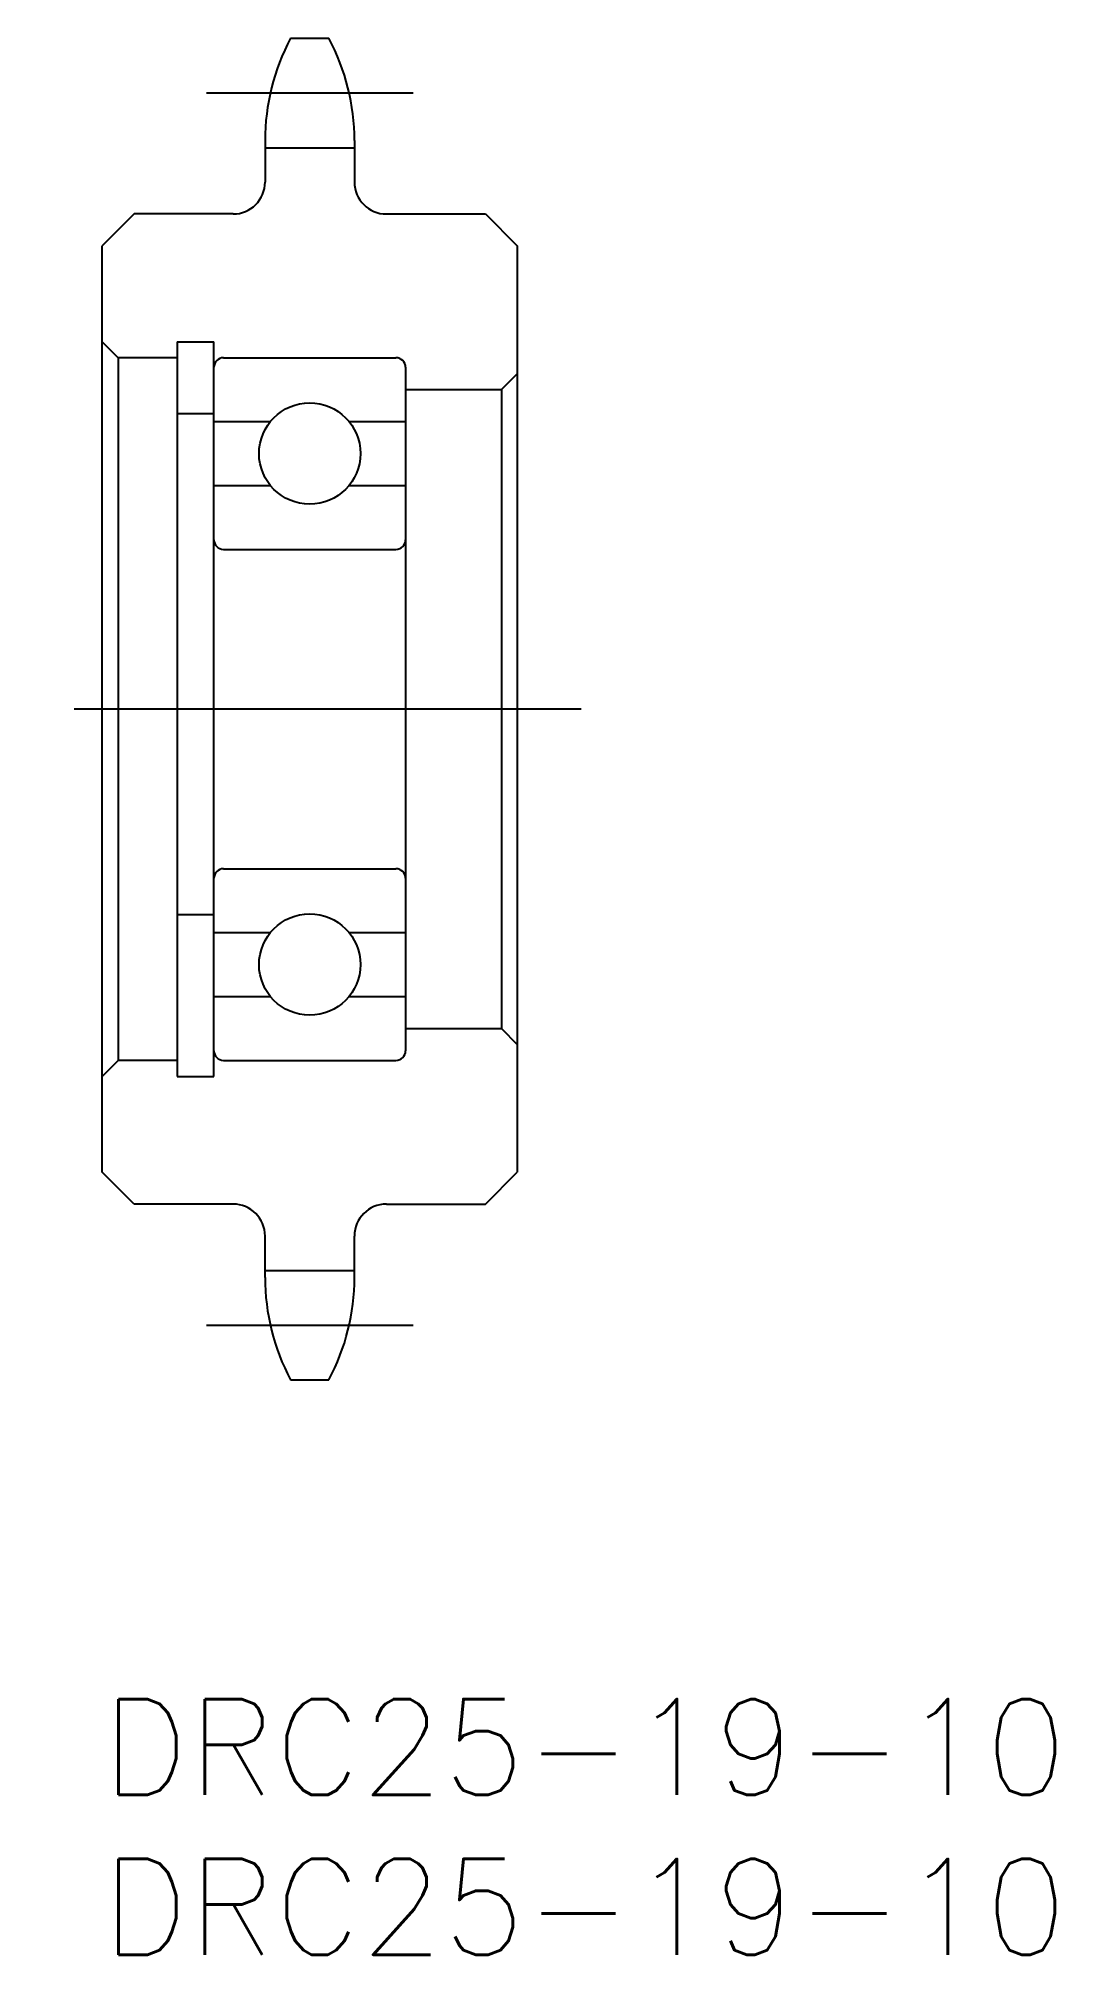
# Model space of a CAD drawing. Extents: x -2 to 29.8, y -8 to 52.
import ezdxf

# ---------------------------------------------------------------- set-up
doc = ezdxf.new("R2010")
doc.units = 0
doc.header["$LTSCALE"] = 0.5
doc.linetypes.add('CENTER', pattern=[50.8, 31.75, -6.35, 6.35, -6.35])
doc.layers.get('0').update_dxf_attribs({"linetype": 'CONTINUOUS'})
doc.layers.add('CENTER', color=1, linetype='CENTER')
doc.styles.get("Standard").update_dxf_attribs({"font": 'txt.shx', "height": 3, "bigfont": 'bigfont.shx'})

# ---------------------------------------------------------------- blocks, each defined once
blk = doc.blocks.new('*U3')
at = {"color": 7, "linetype": 'CONTINUOUS'}
blk.add_text('DRC25-19-10', height=3, dxfattribs=at).set_placement((0, -3))
blk = doc.blocks.new('*U4')
at = {"color": 7, "linetype": 'CONTINUOUS'}
blk.add_text('DRC25-19-10', height=3, dxfattribs=at).set_placement((0, -8))

msp = doc.modelspace()

# ---------------------------------------------------------------- linework, layer by layer
at = {"color": 7, "linetype": 'CONTINUOUS'}
for p, q in [((5.9, 52), (7.1, 52)), ((5.1, 48.8), (5.1, 47.5)), ((7.9, 48.8), (7.9, 47.5)), ((5.1, 48.575), (7.9, 48.575)), ((1, 46.5), (0, 45.5)), ((4.1, 46.5), (1, 46.5)), ((8.9, 46.5), (12, 46.5)), ((12, 46.5), (13, 45.5)), ((0, 16.5), (0, 45.5)), ((13, 45.5), (13, 16.5)), ((0.5, 42), (0, 42.5)), ((2.35, 42.5), (2.35, 19.5)), ((2.35, 42.5), (3.5, 42.5)), ((3.5, 19.5), (3.5, 42.5)), ((0.5, 42), (0.5, 20)), ((2.35, 42), (0.5, 42)), ((3.8, 42), (9.2, 42)), ((9.5, 41.7), (9.5, 20.3)), ((13, 41.5), (12.5, 41)), ((9.5, 41), (12.5, 41)), ((12.5, 41), (12.5, 21)), ((2.35, 40.252), (3.5, 40.252)), ((3.5, 40), (5.267, 40)), ((7.733, 40), (9.5, 40)), ((3.5, 38), (5.267, 38)), ((7.733, 38), (9.5, 38)), ((3.8, 36), (9.2, 36)), ((3.8, 26), (9.2, 26)), ((2.35, 24.567), (3.5, 24.567)), ((3.5, 24), (5.267, 24)), ((7.733, 24), (9.5, 24)), ((3.5, 22), (5.267, 22)), ((7.733, 22), (9.5, 22)), ((9.5, 21), (12.5, 21)), ((12.5, 21), (13, 20.5)), ((0.5, 20), (0, 19.5)), ((2.35, 20), (0.5, 20)), ((3.8, 20), (9.2, 20)), ((2.35, 19.5), (3.5, 19.5)), ((1, 15.5), (0, 16.5)), ((12, 15.5), (13, 16.5)), ((4.1, 15.5), (1, 15.5)), ((8.9, 15.5), (12, 15.5)), ((5.1, 13.2), (5.1, 14.5)), ((7.9, 13.2), (7.9, 14.5)), ((5.1, 13.425), (7.9, 13.425)), ((5.9, 10), (7.1, 10))]:
    msp.add_line(p, q, dxfattribs=at)
for centre in [(6.5, 39), (6.5, 23)]:
    msp.add_circle(centre, 1.587, dxfattribs=at)
for centre, radius, start, end in [((11.9, 48.8), 6.8, 151.92751, 180), ((1.1, 48.8), 6.8, 0, 28.07249), ((4.1, 47.5), 1, 270, 0), ((8.9, 47.5), 1, 180, 270), ((3.8, 41.7), 0.3, 90, 180), ((9.2, 41.7), 0.3, 0, 90), ((3.8, 36.3), 0.3, 180, 270), ((9.2, 36.3), 0.3, 270, 0), ((3.8, 25.7), 0.3, 90, 180), ((9.2, 25.7), 0.3, 0, 90), ((3.8, 20.3), 0.3, 180, 270), ((9.2, 20.3), 0.3, 270, 0), ((4.1, 14.5), 1, 0, 90), ((8.9, 14.5), 1, 90, 180), ((11.9, 13.2), 6.8, 180, 208.07249), ((1.1, 13.2), 6.8, 331.92751, 0)]:
    msp.add_arc(centre, radius, start, end, dxfattribs=at)
at = {"layer": 'CENTER', "color": 1, "linetype": 'CENTER'}
for p, q in [((3.265, 50.29), (9.735, 50.29)), ((15, 31), (-2, 31)), ((3.265, 11.71), (9.735, 11.71))]:
    msp.add_line(p, q, dxfattribs=at)

# ---------------------------------------------------------------- block references
at = {"color": 7, "linetype": 'CONTINUOUS'}
for name in ['*U3', '*U4']:
    msp.add_blockref(name, (0, 0), dxfattribs=at)

doc.saveas('drawing.dxf')
